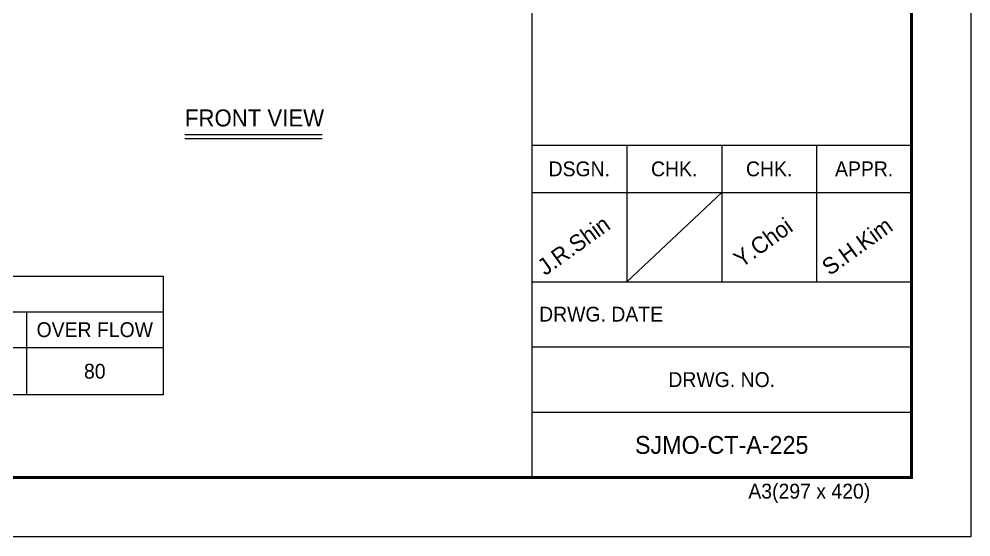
# Model space of a CAD drawing. Header units: millimetres. Extents: x -17070 to 40435, y -291348 to 29674.
# Drawn here: x 29204 to 40435, y 8879 to 14987 of the extents above; entities that cross this region are included whole.
import ezdxf
from ezdxf.enums import TextEntityAlignment as Align

# ---------------------------------------------------------------- set-up
doc = ezdxf.new("R2010")
doc.units = ezdxf.units.MM
for name, color, linetype in [('냉각탑_box', 1, 'Continuous'), ('냉각탑_form', 1, 'Continuous'), ('냉각탑_text', 3, 'Continuous')]:
    doc.layers.add(name, color=color, linetype=linetype)
doc.styles.add('돋움', font='Dotum.ttf')

msp = doc.modelspace()

# ---------------------------------------------------------------- linework, layer by layer
at = {"layer": 'Defpoints'}
msp.add_lwpolyline([(11027.8, 29674.2), (40435, 29674.2), (40435, 8879.1), (11027.8, 8879.1)], close=True, dxfattribs=at)
at = {"layer": '냉각탑_box'}
for p, q in [((31158.5, 13626), (32781.8, 13626)), ((31158.5, 13579.3), (32781.8, 13579.3)), ((25512.5, 11533.6), (30902.5, 11533.6)), ((29292.5, 11533.6), (29292.5, 10553.6)), ((15852.5, 11113.6), (30902.5, 11113.6))]:
    msp.add_line(p, q, dxfattribs=at)
msp.add_lwpolyline([(15852.5, 11953.6), (30902.5, 11953.6), (30902.5, 10553.6), (15852.5, 10553.6)], close=True, dxfattribs=at)
at = {"layer": '냉각탑_form'}
for p, q in [((35253.7, 21937.3), (35253.7, 9579.2)), ((35253.7, 13500.2), (39734.8, 13500.2)), ((36374, 13500.2), (36374, 11889.8)), ((37494.3, 13500.2), (37494.3, 11889.8)), ((38614.5, 13500.2), (38614.5, 11889.8)), ((35253.7, 12940.1), (39734.8, 12940.1)), ((37494.3, 12940.1), (36374, 11889.8)), ((35253.7, 11889.8), (39734.8, 11889.8)), ((35253.7, 11119.6), (39734.8, 11119.6)), ((35253.7, 10349.4), (39734.8, 10349.4))]:
    msp.add_line(p, q, dxfattribs=at)
at = {"layer": '냉각탑_form', "const_width": 35}
msp.add_lwpolyline([(11728, 28974), (11728, 9579.2), (39734.8, 9579.2), (39734.8, 28974)], close=True, dxfattribs=at)

# ---------------------------------------------------------------- texts
at = {"layer": '냉각탑_form', "style": '돋움'}
for s, p in [('DSGN.', (35813.8, 13220.1)), ('CHK.', (36934.1, 13220.1)), ('CHK.', (38054.4, 13220.1)), ('APPR.', (39174.7, 13220.1)), ('DRWG. NO.', (37494.3, 10734.5))]:
    msp.add_text(s, height=175.04, dxfattribs=at).set_placement(p, align=Align.MIDDLE_CENTER)
for s, height, p in [('DRWG. DATE', 175.04, (35339.9, 11419.1)), ('A3(297 x 420)', 175.043, (37808.3, 9331.6))]:
    msp.add_text(s, height=height, dxfattribs=at).set_placement(p)
at = {"layer": '냉각탑_text', "style": '돋움'}
for s, height, p in [('FRONT VIEW', 199.97, (31982, 13820.7)), ('OVER FLOW', 175, (30097.5, 11323.6)), ('80', 175, (30097.5, 10833.6)), ('SJMO-CT-A-225', 210.051, (37494.3, 9964.3))]:
    msp.add_text(s, height=height, dxfattribs=at).set_placement(p, align=Align.MIDDLE_CENTER)
for s, p in [('J.R.Shin', (35412, 11953.9)), ('Y.Choi', (37727.4, 12047.3)), ('S.H.Kim', (38768.6, 11953.9))]:
    msp.add_text(s, height=196.05, rotation=35.81856, dxfattribs=at).set_placement(p)

doc.saveas('drawing.dxf')
